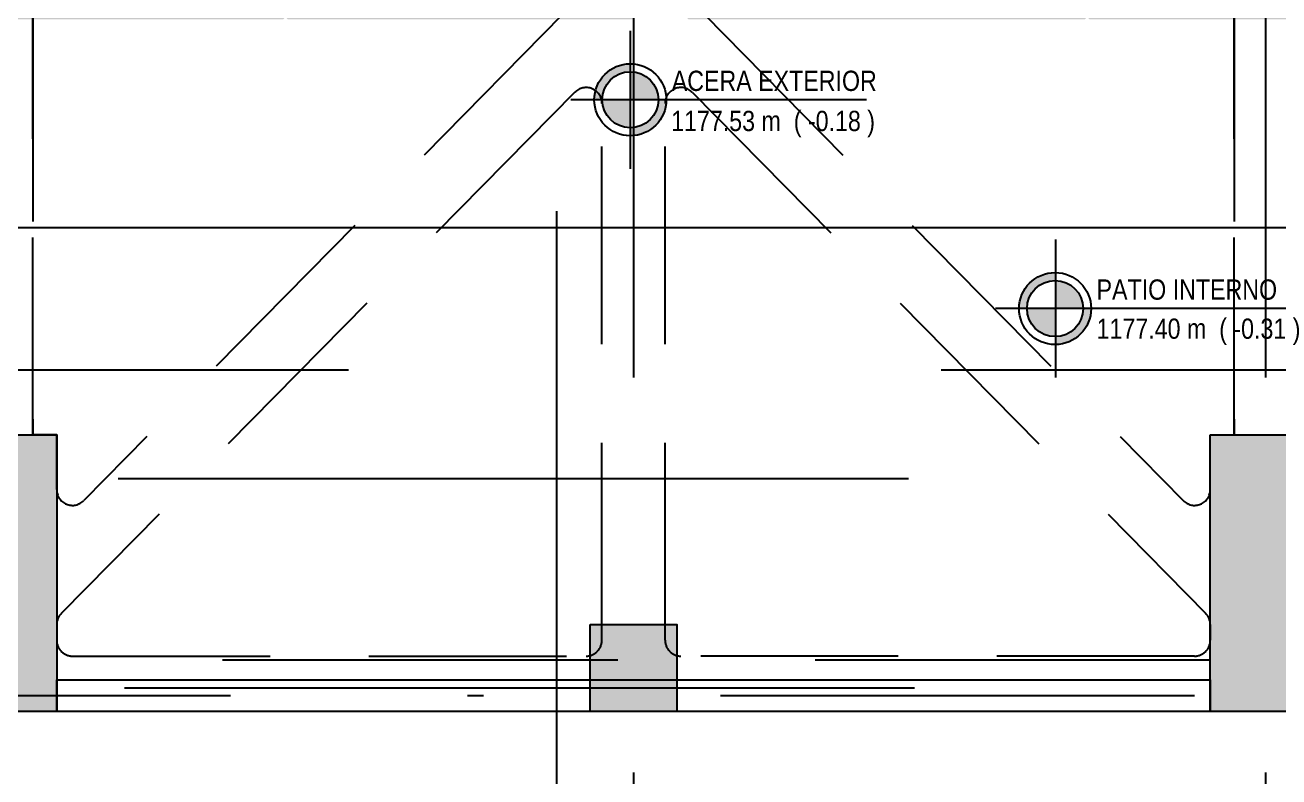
# Model space of a CAD drawing. Extents: x -28 to 131, y -33 to 63.
# Drawn here: x 24.15 to 32.08, y -0.91 to 3.84 of the extents above; entities that cross this region are included whole.
import ezdxf

# ---------------------------------------------------------------- set-up
doc = ezdxf.new("R2010")
doc.units = 0
doc.header["$LTSCALE"] = 10
for name, pattern in [('DASHDOT', [1, 0.5, -0.25, 0, -0.25]), ('DASHDOT2', [12.7, 6.35, -3.175, 0, -3.175]), ('HIDDEN', [0.375, 0.25, -0.125]), ('HIDDEN2', [0.1875, 0.125, -0.0625]), ('PHANTOM2', [1.25, 0.625, -0.125, 0.125, -0.125, 0.125, -0.125])]:
    doc.linetypes.add(name, pattern=pattern)
for name, color, linetype in [('arq-columnas', 6, 'Continuous'), ('arq-ejes', 251, 'DASHDOT2'), ('arq-ejes-principales', 1, 'DASHDOT'), ('arq-hatch', 252, 'Continuous'), ('arq-indicacion de corte', 5, 'PHANTOM2'), ('arq-muro', 5, 'Continuous'), ('arq-niveles', 1, 'Continuous'), ('arq-pared baja', 240, 'Continuous'), ('arq-prefabricado', 1, 'Continuous'), ('arq-vigas', 251, 'HIDDEN')]:
    doc.layers.add(name, color=color, linetype=linetype)
doc.styles.add('dape 2', font='ARIALN.TTF')

# ---------------------------------------------------------------- blocks, each defined once
blk = doc.blocks.new('DRYDRY')
at = {"layer": 'arq-hatch'}
h = blk.add_hatch(color=256, dxfattribs=at)
h.paths.add_polyline_path([(57.4418, 122.371), (57.4118, 122.3835), (57.4118, 122.4285), (57.4418, 122.441), (57.4418, 122.496), (57.4318, 122.506), (57.2918, 122.506), (57.2418, 122.376), (55.8497, 122.376), (55.8497, 122.306), (57.4318, 122.306), (57.4418, 122.316)])
h.paths.add_polyline_path([(55.8497, 122.376), (55.6652, 122.376), (55.6497, 122.376), (55.6497, 122.306), (55.6652, 122.306), (55.8497, 122.306)])
h.paths.add_polyline_path([(55.4497, 122.376), (55.1151, 122.376), (55.0665, 122.506), (54.9251, 122.506), (54.9151, 122.496), (54.9151, 122.441), (54.8911, 122.4285), (54.8911, 122.3835), (54.9151, 122.371), (54.9151, 122.316), (54.9251, 122.306), (55.4497, 122.306)])
h.paths.add_polyline_path([(55.6497, 122.376), (55.4497, 122.376), (55.4497, 122.306), (55.6497, 122.306)])
h.paths.add_polyline_path([(59.1627, 122.376), (57.6518, 122.376), (57.6032, 122.506), (57.4618, 122.506), (57.4518, 122.496), (57.4518, 122.441), (57.4278, 122.4285), (57.4278, 122.3835), (57.4518, 122.371), (57.4518, 122.316), (57.4618, 122.306), (59.1627, 122.306)])
h.paths.add_polyline_path([(59.6497, 122.376), (59.2304, 122.376), (59.2253, 122.376, -0.116495), (59.2014, 122.3367), (59.1712, 122.306), (59.2304, 122.306), (59.6497, 122.306)])
h.paths.add_polyline_path([(62.5151, 122.371), (62.4851, 122.3835), (62.4851, 122.4285), (62.5151, 122.441), (62.5151, 122.496), (62.5051, 122.506), (62.3651, 122.506), (62.3151, 122.376), (61.7671, 122.376), (60.1884, 122.376), (60.1411, 122.5029, 0.566807), (60.098, 122.3367), (60.1283, 122.306), (61.7671, 122.306), (62.5051, 122.306), (62.5151, 122.316)])
h.paths.add_polyline_path([(60.1411, 122.5029), (60.1399, 122.506), (59.9984, 122.506), (59.9884, 122.496), (59.9884, 122.441), (59.9644, 122.4285), (59.9644, 122.3835), (59.9884, 122.371), (59.9884, 122.316), (59.9984, 122.306), (60.1283, 122.306), (60.098, 122.3367, -0.566807)])
h.paths.add_polyline_path([(65.0518, 122.371), (65.0218, 122.3835), (65.0218, 122.4285), (65.0518, 122.441), (65.0518, 122.496), (65.0418, 122.506), (64.9018, 122.506), (64.8518, 122.376), (64.3037, 122.376), (63.8497, 122.376), (63.8497, 122.306), (64.3037, 122.306), (65.0418, 122.306), (65.0518, 122.316)])
h.paths.add_polyline_path([(63.8497, 122.376), (63.6498, 122.376), (63.6498, 122.306), (63.8497, 122.306)])
h.paths.add_polyline_path([(63.6497, 122.376), (63.4497, 122.376), (63.4497, 122.306), (63.6497, 122.306)])
h.paths.add_polyline_path([(63.4497, 122.376), (62.7251, 122.376), (62.7041, 122.4323), (62.7041, 122.3761), (62.6541, 122.3761), (62.6541, 122.506), (62.5351, 122.506), (62.5251, 122.496), (62.5251, 122.441), (62.5011, 122.4285), (62.5011, 122.3835), (62.5251, 122.371), (62.5251, 122.316), (62.5351, 122.306), (63.4497, 122.306)])
h.paths.add_polyline_path([(62.7041, 122.4323), (62.6765, 122.506), (62.6541, 122.506), (62.6541, 122.3761), (62.7041, 122.3761)], flags=17)
h.paths.add_polyline_path([(53.1285, 122.376), (52.5784, 122.376), (52.5299, 122.506), (52.3884, 122.506), (52.3784, 122.496), (52.3784, 122.441), (52.3544, 122.4285), (52.3544, 122.3835), (52.3784, 122.371), (52.3784, 122.316), (52.3884, 122.306), (53.1285, 122.306)])
h.paths.add_polyline_path([(54.9051, 122.371), (54.8751, 122.3835), (54.8751, 122.4285), (54.9051, 122.441), (54.9051, 122.496), (54.8951, 122.506), (54.7551, 122.506), (54.7051, 122.376), (54.1571, 122.376), (54.1571, 122.306), (54.8951, 122.306), (54.9051, 122.316)])
h.paths.add_polyline_path([(57.3223, 123.2789), (58.2024, 123.2789), (58.2024, 123.5116), (57.3223, 123.5116)], flags=9)
h.paths.add_polyline_path([(56.6406, 123.4638), (58.8846, 123.4638), (58.8846, 124.1417), (56.6406, 124.1417)], flags=9)
h.paths.add_polyline_path([(57.6956, 122.9446), (57.2177, 122.9446), (57.2177, 122.7149), (57.6956, 122.7149)], flags=9)
h.paths.add_polyline_path([(57.5866, 126.7578), (57.5866, 126.2799), (57.8164, 126.2799), (57.8164, 126.7578)], flags=9)
h.paths.add_polyline_path([(57.5432, 126.0997), (57.5432, 125.6219), (57.7728, 125.6219), (57.7728, 126.0997)], flags=9)
h.paths.add_polyline_path([(58.5073, 126.5214), (58.5073, 126.0435), (58.7371, 126.0435), (58.7371, 126.5214)], flags=9)
h.paths.add_polyline_path([(58.4639, 126.0997), (58.4639, 125.6219), (58.6935, 125.6219), (58.6935, 126.0997)], flags=9)
h.paths.add_polyline_path([(59.4281, 126.5214), (59.4281, 126.0435), (59.6579, 126.0435), (59.6579, 126.5214)], flags=9)
h.paths.add_polyline_path([(59.3847, 126.0997), (59.3847, 125.6219), (59.6143, 125.6219), (59.6143, 126.0997)], flags=9)
h.paths.add_polyline_path([(59.8459, 121.5194), (61.22, 121.5194), (61.22, 121.7715), (59.8459, 121.7715)], flags=9)
h.paths.add_polyline_path([(59.8596, 121.7811), (61.2213, 121.7811), (61.2213, 122.048), (59.8596, 122.048)], flags=9)

msp = doc.modelspace()

# ---------------------------------------------------------------- hatches: boundary and pattern name
at = {"layer": 'arq-hatch'}
h = msp.add_hatch(color=256, dxfattribs=at)
h.paths.add_polyline_path([(28, 0.05), (27.8, 0.05), (27.8, -0.05, -0.341993), (27.725, -0.1468), (27.725, -0.175), (28, -0.175)])
h.paths.add_polyline_path([(28.2, -0.05), (28.2, 0.05), (28, 0.05), (28, -0.175), (28.275, -0.175), (28.275, -0.1468, -0.342004)])
h.paths.add_polyline_path([(28.275, -0.175), (28, -0.175), (28, -0.35), (28.275, -0.35)])
h.paths.add_polyline_path([(28, -0.175), (27.725, -0.175), (27.725, -0.35), (28, -0.35)])
h.paths.add_polyline_path([(27.8, 0.05), (27.725, 0.05), (27.725, -0.1468, 0.341993), (27.8, -0.05)], flags=17)
h.paths.add_polyline_path([(28.275, 0.05), (28.2, 0.05), (28.2, -0.05, 0.342004), (28.275, -0.1468)], flags=17)
h.paths.add_polyline_path([(28.275, -0.35), (28, -0.35), (28, -0.5), (28.275, -0.5)])
h.paths.add_polyline_path([(28, -0.35), (27.725, -0.35), (27.725, -0.5), (28, -0.5)])
at = {"layer": 'arq-niveles'}
h = msp.add_hatch(color=8, dxfattribs=at)
h.paths.add_polyline_path([(27.8022, 3.3714, 0.414214), (27.9797, 3.1939), (27.9797, 3.3714)])
h.paths.add_polyline_path([(27.9797, 3.5488), (27.9797, 3.3714), (28.1571, 3.3714, 0.414214)])
h.paths.add_polyline_path([(27.7518, 3.3714), (27.8022, 3.3714, -0.414214), (27.9797, 3.5488), (27.9797, 3.5993, 0.414214)])
h.paths.add_polyline_path([(27.9797, 3.1939), (27.9797, 3.1435, 0.414214), (28.2076, 3.3714), (28.1571, 3.3714, -0.414214)])
h = msp.add_hatch(color=8, dxfattribs=at)
h.paths.add_polyline_path([(30.4904, 2.05, 0.414214), (30.6679, 1.8725), (30.6679, 2.05)])
h.paths.add_polyline_path([(30.6679, 2.2274), (30.6679, 2.05), (30.8453, 2.05, 0.414214)])
h.paths.add_polyline_path([(30.4399, 2.05), (30.4904, 2.05, -0.414214), (30.6679, 2.2274), (30.6679, 2.2779, 0.414214)])
h.paths.add_polyline_path([(30.6679, 1.8725), (30.6679, 1.822, 0.414214), (30.8958, 2.05), (30.8453, 2.05, -0.414214)])

# ---------------------------------------------------------------- linework, layer by layer
at = {"layer": 'arq-columnas'}
for points in [[(23.65, 1.25), (24.35, 1.25), (24.35, -0.5), (23.65, -0.5)], [(31.65, 1.25), (32.35, 1.25), (32.35, -0.5), (31.65, -0.5)], [(27.725, 0.05), (28.275, 0.05), (28.275, -0.5), (27.725, -0.5)]]:
    msp.add_lwpolyline(points, close=True, dxfattribs=at)
at = {"layer": 'arq-ejes', "linetype": 'DASHDOT', "ltscale": 0.6}
msp.add_line((16.35, -0.4), (39.65, -0.4), dxfattribs=at)
at = {"layer": 'arq-ejes-principales'}
for p, q in [((28, 36.9128), (28, -2.6791)), ((32, 36.9128), (32, -2.6791)), ((-5.5602, 0.975), (60.0081, 0.975)), ((-5.5218, -0.35), (60.0465, -0.35))]:
    msp.add_line(p, q, dxfattribs=at)
at = {"layer": 'arq-hatch'}
for points in [[(23.65, 1.25), (24.35, 1.25), (23.65, -0.5), (24.35, -0.5)], [(31.65, 1.25), (32.35, 1.25), (31.65, -0.5), (32.35, -0.5)]]:
    msp.add_solid(points, dxfattribs=at)
at = {"layer": 'arq-indicacion de corte', "ltscale": 3}
for p, q in [((27.513, 40.1657), (27.513, -7.9084)), ((-7.5535, 1.661), (64.0871, 1.661))]:
    msp.add_line(p, q, dxfattribs=at)
at = {"layer": 'arq-muro'}
msp.add_lwpolyline([(24.35, -0.3), (31.65, -0.3), (31.65, -0.5), (24.35, -0.5)], close=True, dxfattribs=at)
at = {"layer": 'arq-niveles'}
for p, q in [((27.9797, 3.8086), (27.9797, 2.9342)), ((29.4746, 3.3714), (27.6033, 3.3714)), ((30.6701, 2.4872), (30.6701, 1.6128)), ((32.1628, 2.05), (30.2914, 2.05))]:
    msp.add_line(p, q, dxfattribs=at)
for centre, radius in [((27.9797, 3.3714), 0.2279), ((27.9797, 3.3714), 0.1775), ((30.6679, 2.05), 0.2279), ((30.6679, 2.05), 0.1775)]:
    msp.add_circle(centre, radius, dxfattribs=at)
at = {"layer": 'arq-pared baja', "color": 2}
msp.add_line((38.3397, 2.5603), (0.078, 2.5603), dxfattribs=at)
at = {"layer": 'arq-vigas'}
for p, q in [((24.2, 8.85), (24.2, 1.25)), ((31.8, 8.85), (31.8, 1.25)), ((31.65, -0.175), (24.35, -0.175)), ((31.65, -0.5), (24.35, -0.5))]:
    msp.add_line(p, q, dxfattribs=at)
at = {"layer": 'arq-vigas', "color": 251, "linetype": 'HIDDEN2'}
for points in [[(24.35, 1.25), (24.2, 1.25), (24.2, 3.9812, -0.414214), (24.3, 4.0812), (27.4805, 4.0812, -0.665421), (27.5517, 3.911), (24.5212, 0.8339, -0.670944), (24.35, 0.9041), (24.35, 1.25)], [(31.65, 1.25), (31.8, 1.25), (31.8, 3.9812, 0.414214), (31.7, 4.0812), (28.5195, 4.0812, 0.665421), (28.4483, 3.911), (31.4788, 0.8339, 0.670944), (31.65, 0.9041), (31.65, 1.25)]]:
    msp.add_lwpolyline(points, format="xyb", dxfattribs=at)
for points in [[(27.8, -0.05), (27.8, 3.349, 0.670944), (27.6288, 3.4192), (24.3788, 0.1192, 0.196929), (24.35, 0.049), (24.35, -0.05, 0.414214), (24.45, -0.15), (27.7, -0.15, 0.414214)], [(28.2, -0.05), (28.2, 3.349, -0.670944), (28.3713, 3.4192), (31.6213, 0.1192, -0.196929), (31.65, 0.049), (31.65, -0.05, -0.414214), (31.55, -0.15), (28.3, -0.15, -0.414214)]]:
    msp.add_lwpolyline(points, format="xyb", close=True, dxfattribs=at)

# ---------------------------------------------------------------- block references
at = {"layer": 'arq-prefabricado', "color": 1}
msp.add_blockref('DRYDRY', (-31.6497, -118.4257), dxfattribs=at)

# ---------------------------------------------------------------- texts
at = {"layer": 'arq-niveles', "color": 2, "style": 'dape 2'}
for s, p in [('1177.53 m  ( -0.18 )', (28.2382, 3.1734)), ('1177.40 m  ( -0.31 )', (30.9304, 1.8584))]:
    msp.add_text(s, height=0.128214, dxfattribs=at).set_placement(p)
at = {"layer": 'arq-niveles', "color": 2, "char_height": 0.128214, "width": 1.711504, "attachment_point": 1, "style": 'dape 2'}
for s, insert in [('ACERA EXTERIOR', (28.2421, 3.5556)), ('PATIO INTERNO', (30.9303, 2.2342))]:
    msp.add_mtext(s, dxfattribs=dict(at, insert=insert))

doc.saveas('drawing.dxf')
